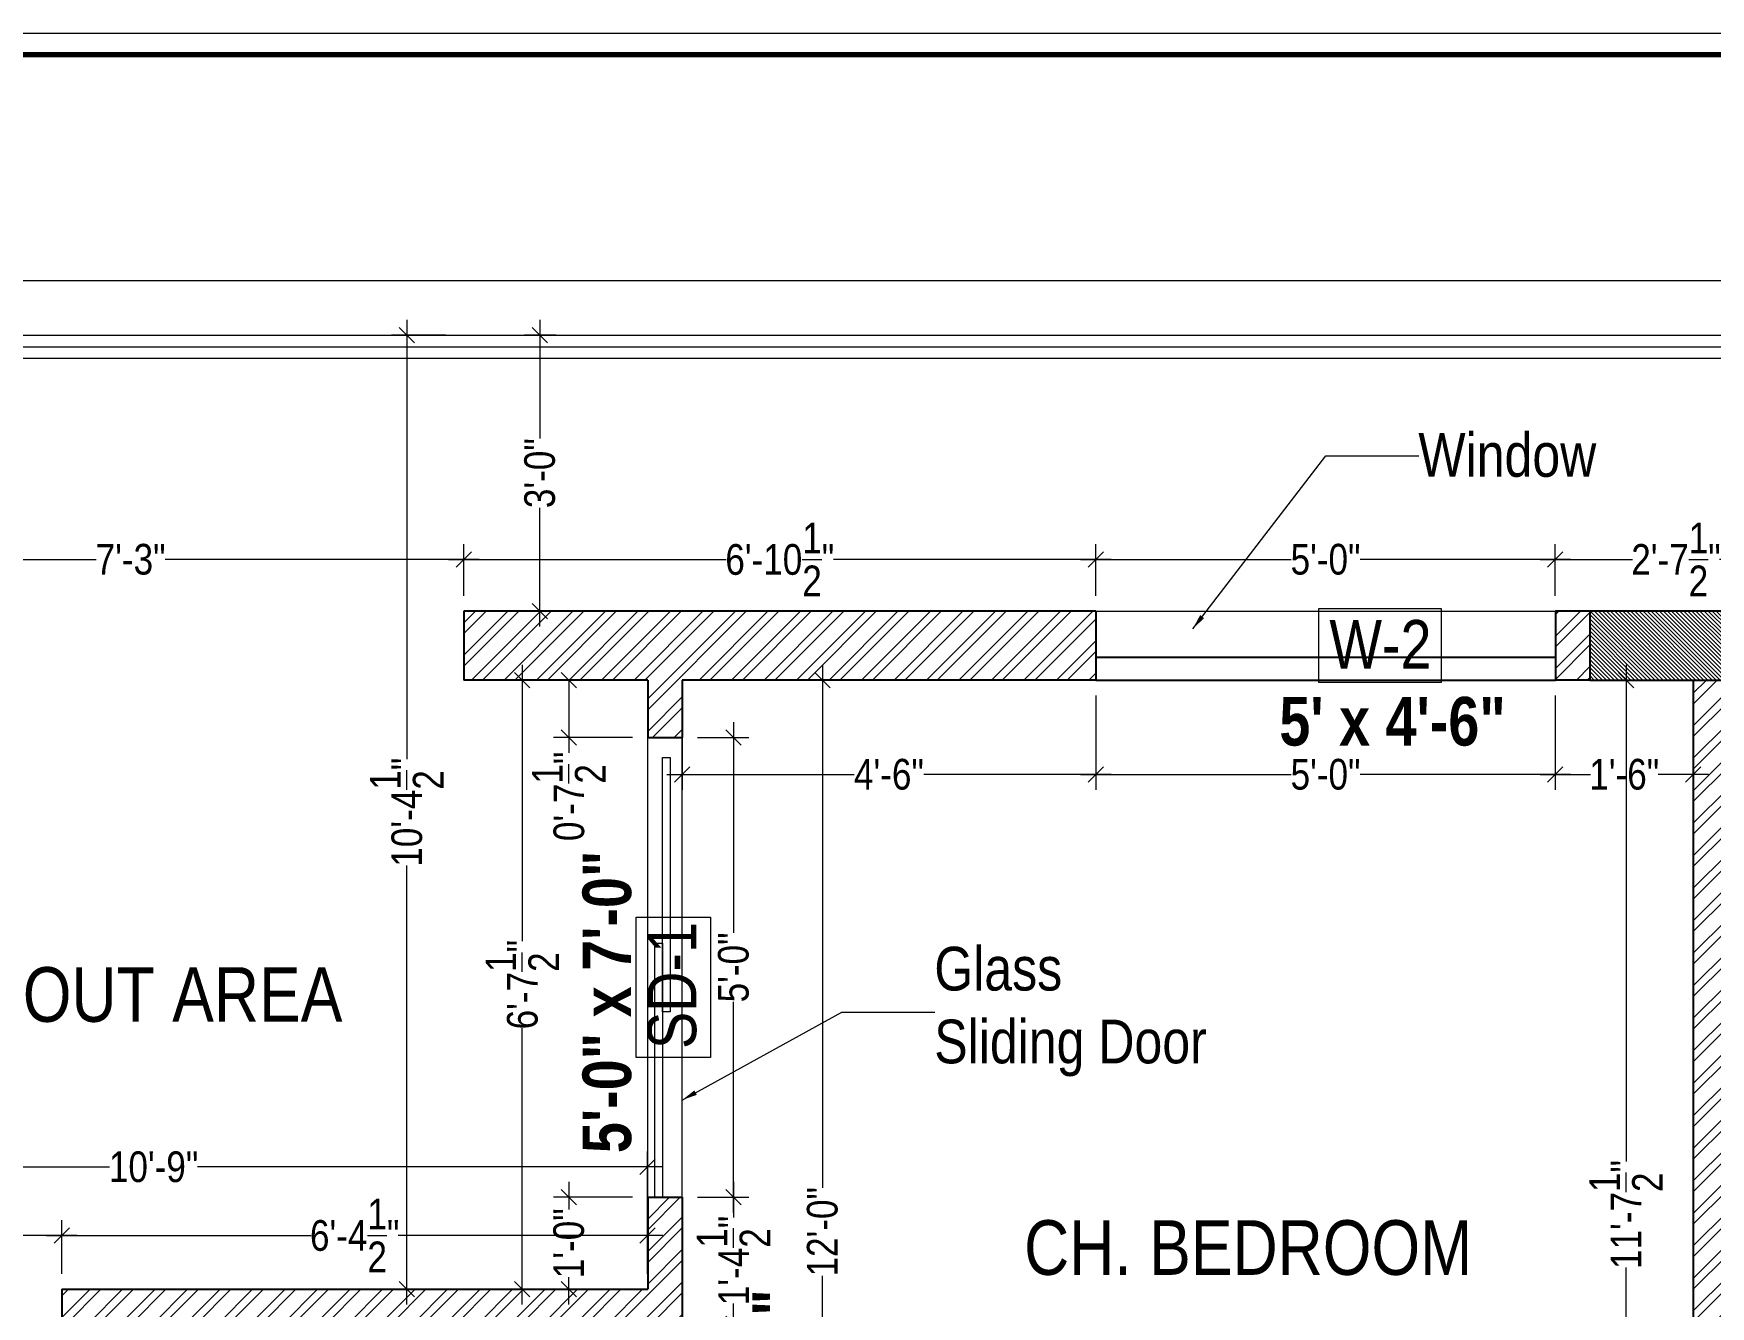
# Model space of a CAD drawing. Header units: millimetres. Extents: x 3067 to 3748, y 1385 to 1863.
# Drawn here: x 3183.4 to 3402.3, y 1697.3 to 1863.4 of the extents above; entities that cross this region are included whole.
import ezdxf

# ---------------------------------------------------------------- set-up
doc = ezdxf.new("R2010")
doc.units = ezdxf.units.MM
for name, color, linetype, lineweight in [('COLUMNS', 3, 'Continuous', 25), ('dimensions', 251, 'Continuous', 13), ('HATCH', 8, 'Continuous', 5), ('TEXT', 38, 'Continuous', 15), ('Title Sheet', 7, 'Continuous', 9), ('WALLS', 7, 'Continuous', 25), ('WIN', 124, 'Continuous', 9)]:
    doc.layers.add(name, color=color, linetype=linetype, lineweight=lineweight)
doc.styles.add('Swiss-LT', font='swissc.ttf')
doc.dimstyles.new('INNER', dxfattribs={"dimtxt": 4, "dimasz": 2, "dimexe": 2, "dimexo": 2, "dimgap": 0, "dimtad": 0, "dimzin": 1, "dimdsep": 46, "dimlunit": 4, "dimtxsty": 'Swiss-LT', "dimblk": 'OBLIQUE', "dimcen": 0.125, "dimdle": 2, "dimclrd": 256, "dimclre": 256, "dimclrt": 7, "dimadec": 0, "dimazin": 0, "dimtfac": 1, "dimtofl": 0, "dimtmove": 0, "dimatfit": 3, "dimfxl": 12, "dimfxlon": 1, "dimtolj": 1, "dimtzin": 0, "dimlwd": -1, "dimlwe": -1, "dimarcsym": 0})

# ---------------------------------------------------------------- blocks, each defined once
blk = doc.blocks.new('_Oblique')
at = {"color": 0, "linetype": 'ByBlock', "lineweight": -2}
blk.add_line((-0.5, -0.5), (0.5, 0.5), dxfattribs=at)
blk = doc.blocks.new('*D150')
at = {"layer": 'Defpoints', "color": 0, "ltscale": 20, "transparency": 16777216}
for p in [(3239.57, 1794.76), (3152.57, 1788.02), (3239.57, 1788.02)]:
    blk.add_point(p, dxfattribs=at)
at = {"layer": 'dimensions', "ltscale": 20, "transparency": 16777216}
for p, q in [((3152.57, 1790.02), (3152.57, 1796.76)), ((3239.57, 1790.02), (3239.57, 1796.76)), ((3150.57, 1794.76), (3191.57, 1794.76)), ((3241.57, 1794.76), (3200.57, 1794.76))]:
    blk.add_line(p, q, dxfattribs=at)
at = {"layer": 'dimensions', "ltscale": 20, "transparency": 16777216, "xscale": 2, "yscale": 2, "zscale": 2, "rotation": 180}
blk.add_blockref('_Oblique', (3152.57, 1794.76), dxfattribs=at)
at = {"layer": 'dimensions', "ltscale": 20, "transparency": 16777216, "xscale": 2, "yscale": 2, "zscale": 2}
blk.add_blockref('_Oblique', (3239.57, 1794.76), dxfattribs=at)
at = {"layer": 'dimensions', "color": 7, "ltscale": 20, "transparency": 16777216, "insert": (3196.07, 1794.76), "char_height": 4, "attachment_point": 5, "style": 'Swiss-LT'}
blk.add_mtext('\\A1;7\'-3"', dxfattribs=at)
blk = doc.blocks.new('*D151')
at = {"layer": 'Defpoints', "color": 0, "ltscale": 20, "transparency": 16777216}
for p in [(3322.07, 1794.76), (3239.57, 1788.02), (3322.07, 1788.02)]:
    blk.add_point(p, dxfattribs=at)
at = {"layer": 'dimensions', "ltscale": 20, "transparency": 16777216}
for p, q in [((3239.57, 1790.02), (3239.57, 1796.76)), ((3322.07, 1790.02), (3322.07, 1796.76)), ((3237.57, 1794.76), (3273.81, 1794.76)), ((3324.07, 1794.76), (3287.83, 1794.76))]:
    blk.add_line(p, q, dxfattribs=at)
at = {"layer": 'dimensions', "ltscale": 20, "transparency": 16777216, "xscale": 2, "yscale": 2, "zscale": 2, "rotation": 180}
blk.add_blockref('_Oblique', (3239.57, 1794.76), dxfattribs=at)
at = {"layer": 'dimensions', "ltscale": 20, "transparency": 16777216, "xscale": 2, "yscale": 2, "zscale": 2}
blk.add_blockref('_Oblique', (3322.07, 1794.76), dxfattribs=at)
at = {"layer": 'dimensions', "color": 7, "ltscale": 20, "transparency": 16777216, "insert": (3280.82, 1794.76), "char_height": 4, "attachment_point": 5, "style": 'Swiss-LT'}
blk.add_mtext('\\A1;6\'-10{\\H1x;\\S1/2;}"', dxfattribs=at)
blk = doc.blocks.new('*D152')
at = {"layer": 'Defpoints', "color": 0, "ltscale": 20, "transparency": 16777216}
for p in [(3382.07, 1794.76), (3322.07, 1788.02), (3382.07, 1788.02)]:
    blk.add_point(p, dxfattribs=at)
at = {"layer": 'dimensions', "ltscale": 20, "transparency": 16777216}
for p, q in [((3322.07, 1790.02), (3322.07, 1796.76)), ((3382.07, 1790.02), (3382.07, 1796.76)), ((3320.07, 1794.76), (3347.57, 1794.76)), ((3384.07, 1794.76), (3356.58, 1794.76))]:
    blk.add_line(p, q, dxfattribs=at)
at = {"layer": 'dimensions', "ltscale": 20, "transparency": 16777216, "xscale": 2, "yscale": 2, "zscale": 2, "rotation": 180}
blk.add_blockref('_Oblique', (3322.07, 1794.76), dxfattribs=at)
at = {"layer": 'dimensions', "ltscale": 20, "transparency": 16777216, "xscale": 2, "yscale": 2, "zscale": 2}
blk.add_blockref('_Oblique', (3382.07, 1794.76), dxfattribs=at)
at = {"layer": 'dimensions', "color": 7, "ltscale": 20, "transparency": 16777216, "insert": (3352.07, 1794.76), "char_height": 4, "attachment_point": 5, "style": 'Swiss-LT'}
blk.add_mtext('\\A1;5\'-0"', dxfattribs=at)
blk = doc.blocks.new('*D153')
at = {"layer": 'Defpoints', "color": 0, "ltscale": 20, "transparency": 16777216}
for p in [(3413.57, 1794.76), (3382.07, 1788.02), (3413.57, 1788.02)]:
    blk.add_point(p, dxfattribs=at)
at = {"layer": 'dimensions', "ltscale": 20, "transparency": 16777216}
for p, q in [((3382.07, 1790.02), (3382.07, 1796.76)), ((3413.57, 1790.02), (3413.57, 1796.76)), ((3380.07, 1794.76), (3392.14, 1794.76)), ((3415.57, 1794.76), (3403.51, 1794.76))]:
    blk.add_line(p, q, dxfattribs=at)
at = {"layer": 'dimensions', "ltscale": 20, "transparency": 16777216, "xscale": 2, "yscale": 2, "zscale": 2, "rotation": 180}
blk.add_blockref('_Oblique', (3382.07, 1794.76), dxfattribs=at)
at = {"layer": 'dimensions', "ltscale": 20, "transparency": 16777216, "xscale": 2, "yscale": 2, "zscale": 2}
blk.add_blockref('_Oblique', (3413.57, 1794.76), dxfattribs=at)
at = {"layer": 'dimensions', "color": 7, "ltscale": 20, "transparency": 16777216, "insert": (3397.82, 1794.76), "char_height": 4, "attachment_point": 5, "style": 'Swiss-LT'}
blk.add_mtext('\\A1;2\'-7{\\H1x;\\S1/2;}"', dxfattribs=at)
blk = doc.blocks.new('*D233')
at = {"layer": 'Defpoints', "color": 0, "ltscale": 20, "transparency": 16777216}
for p in [(3263.57, 1706.54), (3187.07, 1699.52), (3263.57, 1699.52)]:
    blk.add_point(p, dxfattribs=at)
at = {"layer": 'dimensions', "ltscale": 20, "transparency": 16777216}
for p, q in [((3187.07, 1701.52), (3187.07, 1708.54)), ((3263.57, 1701.52), (3263.57, 1708.54)), ((3185.07, 1706.54), (3219.64, 1706.54)), ((3265.57, 1706.54), (3231.01, 1706.54))]:
    blk.add_line(p, q, dxfattribs=at)
at = {"layer": 'dimensions', "ltscale": 20, "transparency": 16777216, "xscale": 2, "yscale": 2, "zscale": 2, "rotation": 180}
blk.add_blockref('_Oblique', (3187.07, 1706.54), dxfattribs=at)
at = {"layer": 'dimensions', "ltscale": 20, "transparency": 16777216, "xscale": 2, "yscale": 2, "zscale": 2}
blk.add_blockref('_Oblique', (3263.57, 1706.54), dxfattribs=at)
at = {"layer": 'dimensions', "color": 7, "ltscale": 20, "transparency": 16777216, "insert": (3225.32, 1706.54), "char_height": 4, "attachment_point": 5, "style": 'Swiss-LT'}
blk.add_mtext('\\A1;6\'-4{\\H1x;\\S1/2;}"', dxfattribs=at)
blk = doc.blocks.new('*D240')
at = {"layer": 'Defpoints', "color": 0, "ltscale": 20, "transparency": 16777216}
for p in [(3391.3, 1779.02), (3400.07, 1779.02), (3400.07, 1639.52)]:
    blk.add_point(p, dxfattribs=at)
at = {"layer": 'dimensions', "ltscale": 20, "transparency": 16777216}
for p, q in [((3391.3, 1781.02), (3391.3, 1716.21)), ((3398.07, 1779.02), (3389.3, 1779.02)), ((3391.3, 1637.52), (3391.3, 1702.34)), ((3398.07, 1639.52), (3389.3, 1639.52))]:
    blk.add_line(p, q, dxfattribs=at)
at = {"layer": 'dimensions', "ltscale": 20, "transparency": 16777216, "xscale": 2, "yscale": 2, "zscale": 2}
for p, rotation in [((3391.3, 1779.02), 90), ((3391.3, 1639.52), 270)]:
    blk.add_blockref('_Oblique', p, dxfattribs=dict(at, rotation=rotation))
at = {"layer": 'dimensions', "color": 7, "ltscale": 20, "transparency": 16777216, "insert": (3391.3, 1709.27), "char_height": 4, "attachment_point": 5, "rotation": 90, "style": 'Swiss-LT'}
blk.add_mtext('\\A1;11\'-7{\\H1x;\\S1/2;}"', dxfattribs=at)
blk = doc.blocks.new('*D241')
at = {"layer": 'Defpoints', "color": 0, "ltscale": 20, "transparency": 16777216}
for p in [(3382.07, 1779.02), (3400.07, 1779.02), (3382.07, 1766.7)]:
    blk.add_point(p, dxfattribs=at)
at = {"layer": 'dimensions', "ltscale": 20, "transparency": 16777216}
for p, q in [((3382.07, 1777.02), (3382.07, 1764.7)), ((3400.07, 1777.02), (3400.07, 1764.7)), ((3380.07, 1766.7), (3386.65, 1766.7)), ((3402.07, 1766.7), (3395.49, 1766.7))]:
    blk.add_line(p, q, dxfattribs=at)
at = {"layer": 'dimensions', "ltscale": 20, "transparency": 16777216, "xscale": 2, "yscale": 2, "zscale": 2, "rotation": 180}
blk.add_blockref('_Oblique', (3382.07, 1766.7), dxfattribs=at)
at = {"layer": 'dimensions', "ltscale": 20, "transparency": 16777216, "xscale": 2, "yscale": 2, "zscale": 2}
blk.add_blockref('_Oblique', (3400.07, 1766.7), dxfattribs=at)
at = {"layer": 'dimensions', "color": 7, "ltscale": 20, "transparency": 16777216, "insert": (3391.07, 1766.7), "char_height": 4, "attachment_point": 5, "style": 'Swiss-LT'}
blk.add_mtext('\\A1;1\'-6"', dxfattribs=at)
blk = doc.blocks.new('*D242')
at = {"layer": 'Defpoints', "color": 0, "ltscale": 20, "transparency": 16777216}
for p in [(3322.07, 1779.02), (3382.07, 1779.02), (3322.07, 1766.7)]:
    blk.add_point(p, dxfattribs=at)
at = {"layer": 'dimensions', "ltscale": 20, "transparency": 16777216}
for p, q in [((3322.07, 1777.02), (3322.07, 1764.7)), ((3382.07, 1777.02), (3382.07, 1764.7)), ((3320.07, 1766.7), (3347.57, 1766.7)), ((3384.07, 1766.7), (3356.58, 1766.7))]:
    blk.add_line(p, q, dxfattribs=at)
at = {"layer": 'dimensions', "ltscale": 20, "transparency": 16777216, "xscale": 2, "yscale": 2, "zscale": 2, "rotation": 180}
blk.add_blockref('_Oblique', (3322.07, 1766.7), dxfattribs=at)
at = {"layer": 'dimensions', "ltscale": 20, "transparency": 16777216, "xscale": 2, "yscale": 2, "zscale": 2}
blk.add_blockref('_Oblique', (3382.07, 1766.7), dxfattribs=at)
at = {"layer": 'dimensions', "color": 7, "ltscale": 20, "transparency": 16777216, "insert": (3352.07, 1766.7), "char_height": 4, "attachment_point": 5, "style": 'Swiss-LT'}
blk.add_mtext('\\A1;5\'-0"', dxfattribs=at)
blk = doc.blocks.new('*D243')
at = {"layer": 'Defpoints', "color": 0, "ltscale": 20, "transparency": 16777216}
for p in [(3268.07, 1779.02), (3322.07, 1779.02), (3268.07, 1766.7)]:
    blk.add_point(p, dxfattribs=at)
at = {"layer": 'dimensions', "ltscale": 20, "transparency": 16777216}
for p, q in [((3268.07, 1777.02), (3268.07, 1764.7)), ((3322.07, 1777.02), (3322.07, 1764.7)), ((3266.07, 1766.7), (3290.54, 1766.7)), ((3324.07, 1766.7), (3299.61, 1766.7))]:
    blk.add_line(p, q, dxfattribs=at)
at = {"layer": 'dimensions', "ltscale": 20, "transparency": 16777216, "xscale": 2, "yscale": 2, "zscale": 2, "rotation": 180}
blk.add_blockref('_Oblique', (3268.07, 1766.7), dxfattribs=at)
at = {"layer": 'dimensions', "ltscale": 20, "transparency": 16777216, "xscale": 2, "yscale": 2, "zscale": 2}
blk.add_blockref('_Oblique', (3322.07, 1766.7), dxfattribs=at)
at = {"layer": 'dimensions', "color": 7, "ltscale": 20, "transparency": 16777216, "insert": (3295.07, 1766.7), "char_height": 4, "attachment_point": 5, "style": 'Swiss-LT'}
blk.add_mtext('\\A1;4\'-6"', dxfattribs=at)
blk = doc.blocks.new('*D244')
at = {"layer": 'Defpoints', "color": 0, "ltscale": 20, "transparency": 16777216}
for p in [(3253.28, 1779.02), (3263.57, 1779.02), (3263.57, 1771.52)]:
    blk.add_point(p, dxfattribs=at)
at = {"layer": 'dimensions', "ltscale": 20, "transparency": 16777216}
for p, q in [((3261.57, 1779.02), (3251.28, 1779.02)), ((3253.28, 1779.02), (3253.28, 1769.52)), ((3261.57, 1771.52), (3251.28, 1771.52)), ((3253.28, 1771.52), (3253.28, 1769.52))]:
    blk.add_line(p, q, dxfattribs=at)
at = {"layer": 'dimensions', "ltscale": 20, "transparency": 16777216, "xscale": 2, "yscale": 2, "zscale": 2}
for p, rotation in [((3253.28, 1779.02), 90), ((3253.28, 1771.52), 270)]:
    blk.add_blockref('_Oblique', p, dxfattribs=dict(at, rotation=rotation))
at = {"layer": 'dimensions', "color": 7, "ltscale": 20, "transparency": 16777216, "insert": (3253.28, 1763.84), "char_height": 4, "attachment_point": 5, "rotation": 90, "style": 'Swiss-LT'}
blk.add_mtext('\\A1;0\'-7{\\H1x;\\S1/2;}"', dxfattribs=at)
blk = doc.blocks.new('*D245')
at = {"layer": 'Defpoints', "color": 0, "ltscale": 20, "transparency": 16777216}
for p in [(3268.07, 1771.52), (3274.78, 1771.52), (3268.07, 1711.52)]:
    blk.add_point(p, dxfattribs=at)
at = {"layer": 'dimensions', "ltscale": 20, "transparency": 16777216}
for p, q in [((3274.78, 1773.52), (3274.78, 1746.03)), ((3270.07, 1771.52), (3276.78, 1771.52)), ((3274.78, 1709.52), (3274.78, 1737.02)), ((3270.07, 1711.52), (3276.78, 1711.52))]:
    blk.add_line(p, q, dxfattribs=at)
at = {"layer": 'dimensions', "ltscale": 20, "transparency": 16777216, "xscale": 2, "yscale": 2, "zscale": 2}
for p, rotation in [((3274.78, 1771.52), 90), ((3274.78, 1711.52), 270)]:
    blk.add_blockref('_Oblique', p, dxfattribs=dict(at, rotation=rotation))
at = {"layer": 'dimensions', "color": 7, "ltscale": 20, "transparency": 16777216, "insert": (3274.78, 1741.52), "char_height": 4, "attachment_point": 5, "rotation": 90, "style": 'Swiss-LT'}
blk.add_mtext('\\A1;5\'-0"', dxfattribs=at)
blk = doc.blocks.new('*D246')
at = {"layer": 'Defpoints', "color": 0, "ltscale": 20, "transparency": 16777216}
for p in [(3263.57, 1711.52), (3253.28, 1699.52), (3263.57, 1699.52)]:
    blk.add_point(p, dxfattribs=at)
at = {"layer": 'dimensions', "ltscale": 20, "transparency": 16777216}
for p, q in [((3253.28, 1713.52), (3253.28, 1709.94)), ((3261.57, 1711.52), (3251.28, 1711.52)), ((3253.28, 1697.52), (3253.28, 1701.1)), ((3261.57, 1699.52), (3251.28, 1699.52))]:
    blk.add_line(p, q, dxfattribs=at)
at = {"layer": 'dimensions', "ltscale": 20, "transparency": 16777216, "xscale": 2, "yscale": 2, "zscale": 2}
for p, rotation in [((3253.28, 1711.52), 90), ((3253.28, 1699.52), 270)]:
    blk.add_blockref('_Oblique', p, dxfattribs=dict(at, rotation=rotation))
at = {"layer": 'dimensions', "color": 7, "ltscale": 20, "transparency": 16777216, "insert": (3253.28, 1705.52), "char_height": 4, "attachment_point": 5, "rotation": 90, "style": 'Swiss-LT'}
blk.add_mtext('\\A1;1\'-0"', dxfattribs=at)
blk = doc.blocks.new('*D247')
at = {"layer": 'Defpoints', "color": 0, "ltscale": 20, "transparency": 16777216}
for p in [(3268.07, 1711.52), (3268.07, 1695.02), (3274.78, 1695.02)]:
    blk.add_point(p, dxfattribs=at)
at = {"layer": 'dimensions', "ltscale": 20, "transparency": 16777216}
for p, q in [((3274.78, 1713.52), (3274.78, 1708.88)), ((3270.07, 1711.52), (3276.78, 1711.52)), ((3274.78, 1693.02), (3274.78, 1697.67)), ((3270.07, 1695.02), (3276.78, 1695.02))]:
    blk.add_line(p, q, dxfattribs=at)
at = {"layer": 'dimensions', "ltscale": 20, "transparency": 16777216, "xscale": 2, "yscale": 2, "zscale": 2}
for p, rotation in [((3274.78, 1711.52), 90), ((3274.78, 1695.02), 270)]:
    blk.add_blockref('_Oblique', p, dxfattribs=dict(at, rotation=rotation))
at = {"layer": 'dimensions', "color": 7, "ltscale": 20, "transparency": 16777216, "insert": (3274.78, 1703.27), "char_height": 4, "attachment_point": 5, "rotation": 90, "style": 'Swiss-LT'}
blk.add_mtext('\\A1;1\'-4{\\H1x;\\S1/2;}"', dxfattribs=at)
blk = doc.blocks.new('*D248')
at = {"layer": 'Defpoints', "color": 0, "ltscale": 20, "transparency": 16777216}
for p in [(3247.2, 1779.02), (3263.57, 1779.02), (3263.57, 1699.52)]:
    blk.add_point(p, dxfattribs=at)
at = {"layer": 'dimensions', "ltscale": 20, "transparency": 16777216}
for p, q in [((3247.2, 1781.02), (3247.2, 1744.96)), ((3259.2, 1779.02), (3245.2, 1779.02)), ((3247.2, 1697.52), (3247.2, 1733.59)), ((3259.2, 1699.52), (3245.2, 1699.52))]:
    blk.add_line(p, q, dxfattribs=at)
at = {"layer": 'dimensions', "ltscale": 20, "transparency": 16777216, "xscale": 2, "yscale": 2, "zscale": 2}
for p, rotation in [((3247.2, 1779.02), 90), ((3247.2, 1699.52), 270)]:
    blk.add_blockref('_Oblique', p, dxfattribs=dict(at, rotation=rotation))
at = {"layer": 'dimensions', "color": 7, "ltscale": 20, "transparency": 16777216, "insert": (3247.2, 1739.27), "char_height": 4, "attachment_point": 5, "rotation": 90, "style": 'Swiss-LT'}
blk.add_mtext('\\A1;6\'-7{\\H1x;\\S1/2;}"', dxfattribs=at)
blk = doc.blocks.new('*D249')
at = {"layer": 'Defpoints', "color": 0, "ltscale": 20, "transparency": 16777216}
for p in [(3249.49, 1824.02), (3253.61, 1824.02), (3253.61, 1788.02)]:
    blk.add_point(p, dxfattribs=at)
at = {"layer": 'dimensions', "ltscale": 20, "transparency": 16777216}
for p, q in [((3249.49, 1826.02), (3249.49, 1810.54)), ((3251.61, 1824.02), (3247.49, 1824.02)), ((3249.49, 1786.02), (3249.49, 1801.51)), ((3251.61, 1788.02), (3247.49, 1788.02))]:
    blk.add_line(p, q, dxfattribs=at)
at = {"layer": 'dimensions', "ltscale": 20, "transparency": 16777216, "xscale": 2, "yscale": 2, "zscale": 2}
for p, rotation in [((3249.49, 1824.02), 90), ((3249.49, 1788.02), 270)]:
    blk.add_blockref('_Oblique', p, dxfattribs=dict(at, rotation=rotation))
at = {"layer": 'dimensions', "color": 7, "ltscale": 20, "transparency": 16777216, "insert": (3249.49, 1806.02), "char_height": 4, "attachment_point": 5, "rotation": 90, "style": 'Swiss-LT'}
blk.add_mtext('\\A1;3\'-0"', dxfattribs=at)
blk = doc.blocks.new('*D250')
at = {"layer": 'Defpoints', "color": 0, "ltscale": 20, "transparency": 16777216}
for p in [(3143.57, 1706.54), (3143.57, 1699.52), (3187.07, 1699.52)]:
    blk.add_point(p, dxfattribs=at)
at = {"layer": 'dimensions', "ltscale": 20, "transparency": 16777216}
for p, q in [((3143.57, 1701.52), (3143.57, 1708.54)), ((3187.07, 1701.52), (3187.07, 1708.54)), ((3141.57, 1706.54), (3159.62, 1706.54)), ((3189.07, 1706.54), (3171.03, 1706.54))]:
    blk.add_line(p, q, dxfattribs=at)
at = {"layer": 'dimensions', "ltscale": 20, "transparency": 16777216, "xscale": 2, "yscale": 2, "zscale": 2, "rotation": 180}
blk.add_blockref('_Oblique', (3143.57, 1706.54), dxfattribs=at)
at = {"layer": 'dimensions', "ltscale": 20, "transparency": 16777216, "xscale": 2, "yscale": 2, "zscale": 2}
blk.add_blockref('_Oblique', (3187.07, 1706.54), dxfattribs=at)
at = {"layer": 'dimensions', "color": 7, "ltscale": 20, "transparency": 16777216, "insert": (3165.32, 1706.54), "char_height": 4, "attachment_point": 5, "style": 'Swiss-LT'}
blk.add_mtext('\\A1;3\'-7{\\H1x;\\S1/2;}"', dxfattribs=at)
blk = doc.blocks.new('*D253')
at = {"layer": 'Defpoints', "color": 0, "ltscale": 20, "transparency": 16777216}
for p in [(3268.07, 1779.02), (3286.39, 1779.02), (3268.07, 1635.02)]:
    blk.add_point(p, dxfattribs=at)
at = {"layer": 'dimensions', "ltscale": 20, "transparency": 16777216}
for p, q in [((3286.39, 1781.02), (3286.39, 1712.77)), ((3274.39, 1779.02), (3288.39, 1779.02)), ((3286.39, 1633.02), (3286.39, 1701.28)), ((3274.39, 1635.02), (3288.39, 1635.02))]:
    blk.add_line(p, q, dxfattribs=at)
at = {"layer": 'dimensions', "ltscale": 20, "transparency": 16777216, "xscale": 2, "yscale": 2, "zscale": 2}
for p, rotation in [((3286.39, 1779.02), 90), ((3286.39, 1635.02), 270)]:
    blk.add_blockref('_Oblique', p, dxfattribs=dict(at, rotation=rotation))
at = {"layer": 'dimensions', "color": 7, "ltscale": 20, "transparency": 16777216, "insert": (3286.39, 1707.02), "char_height": 4, "attachment_point": 5, "rotation": 90, "style": 'Swiss-LT'}
blk.add_mtext('\\A1;12\'-0"', dxfattribs=at)
blk = doc.blocks.new('*D267')
at = {"layer": 'Defpoints', "color": 0, "ltscale": 20, "transparency": 16777216}
for p in [(3709.32, 1831.16), (3134.57, 1824.02), (3709.32, 1824.02)]:
    blk.add_point(p, dxfattribs=at)
at = {"layer": 'dimensions', "ltscale": 20, "transparency": 16777216}
for p, q in [((3134.57, 1826.02), (3134.57, 1833.16)), ((3709.32, 1826.02), (3709.32, 1833.16)), ((3132.57, 1831.16), (3413.52, 1831.16)), ((3711.32, 1831.16), (3430.38, 1831.16))]:
    blk.add_line(p, q, dxfattribs=at)
at = {"layer": 'dimensions', "ltscale": 20, "transparency": 16777216, "xscale": 2, "yscale": 2, "zscale": 2, "rotation": 180}
blk.add_blockref('_Oblique', (3134.57, 1831.16), dxfattribs=at)
at = {"layer": 'dimensions', "ltscale": 20, "transparency": 16777216, "xscale": 2, "yscale": 2, "zscale": 2}
blk.add_blockref('_Oblique', (3709.32, 1831.16), dxfattribs=at)
at = {"layer": 'dimensions', "color": 7, "ltscale": 20, "transparency": 16777216, "insert": (3421.95, 1831.16), "char_height": 4, "attachment_point": 5, "style": 'Swiss-LT'}
blk.add_mtext('\\A1;47\'-10{\\H1x;\\S3/4;}"', dxfattribs=at)
blk = doc.blocks.new('*D271')
at = {"layer": 'Defpoints', "color": 0, "ltscale": 20, "transparency": 16777216}
for p in [(3134.57, 1715.48), (3134.57, 1699.52), (3263.57, 1699.52)]:
    blk.add_point(p, dxfattribs=at)
at = {"layer": 'dimensions', "ltscale": 20, "transparency": 16777216}
for p, q in [((3134.57, 1703.48), (3134.57, 1717.48)), ((3263.57, 1703.48), (3263.57, 1717.48)), ((3132.57, 1715.48), (3193.33, 1715.48)), ((3265.57, 1715.48), (3204.82, 1715.48))]:
    blk.add_line(p, q, dxfattribs=at)
at = {"layer": 'dimensions', "ltscale": 20, "transparency": 16777216, "xscale": 2, "yscale": 2, "zscale": 2, "rotation": 180}
blk.add_blockref('_Oblique', (3134.57, 1715.48), dxfattribs=at)
at = {"layer": 'dimensions', "ltscale": 20, "transparency": 16777216, "xscale": 2, "yscale": 2, "zscale": 2}
blk.add_blockref('_Oblique', (3263.57, 1715.48), dxfattribs=at)
at = {"layer": 'dimensions', "color": 7, "ltscale": 20, "transparency": 16777216, "insert": (3199.07, 1715.48), "char_height": 4, "attachment_point": 5, "style": 'Swiss-LT'}
blk.add_mtext('\\A1;10\'-9"', dxfattribs=at)
blk = doc.blocks.new('*D272')
at = {"layer": 'Defpoints', "color": 0, "ltscale": 20, "transparency": 16777216}
for p in [(3232.12, 1824.02), (3239.2, 1824.02), (3239.2, 1699.52)]:
    blk.add_point(p, dxfattribs=at)
at = {"layer": 'dimensions', "ltscale": 20, "transparency": 16777216}
for p, q in [((3232.12, 1826.02), (3232.12, 1768.71)), ((3237.2, 1824.02), (3230.12, 1824.02)), ((3232.12, 1697.52), (3232.12, 1754.84)), ((3237.2, 1699.52), (3230.12, 1699.52))]:
    blk.add_line(p, q, dxfattribs=at)
at = {"layer": 'dimensions', "ltscale": 20, "transparency": 16777216, "xscale": 2, "yscale": 2, "zscale": 2}
for p, rotation in [((3232.12, 1824.02), 90), ((3232.12, 1699.52), 270)]:
    blk.add_blockref('_Oblique', p, dxfattribs=dict(at, rotation=rotation))
at = {"layer": 'dimensions', "color": 7, "ltscale": 20, "transparency": 16777216, "insert": (3232.12, 1761.77), "char_height": 4, "attachment_point": 5, "rotation": 90, "style": 'Swiss-LT'}
blk.add_mtext('\\A1;10\'-4{\\H1x;\\S1/2;}"', dxfattribs=at)
blk = doc.blocks.new('A$C38E01DC9')
at = {"layer": 'COLUMNS', "lineweight": 13, "ltscale": 20}
h = blk.add_hatch(dxfattribs=at)
h.set_pattern_fill('ANSI31', color=251, scale=3, style=0)
h.set_pattern_definition([(45, (-325034.08293, 115213.30426), (-0.26516504294, 0.26516504294), [])])
h.paths.add_polyline_path([(0, -18), (9, -18), (9, 0), (0, 0)])
at = {"layer": 'COLUMNS', "ltscale": 20}
blk.add_lwpolyline([(0, -18), (9, -18), (9, 0), (0, 0)], close=True, dxfattribs=at)

msp = doc.modelspace()

# ---------------------------------------------------------------- hatches: boundary and pattern name
at = {"layer": 'HATCH', "ltscale": 20}
h = msp.add_hatch(dxfattribs=at)
h.set_pattern_fill('ANSI32', color=256, scale=8, style=0)
h.set_pattern_definition([(45, (3385.3115, 1783.7515), (-2.12132, 2.12132), []), (45, (3386.7257, 1783.7515), (-2.12132, 2.12132), [])])
h.paths.add_polyline_path([(3386.574, 1788.024), (3382.074, 1788.024), (3382.074, 1779.024), (3386.574, 1779.024)])
h.paths.add_polyline_path([(3386.574, 1635.024), (3382.174, 1635.024), (3382.174, 1630.524), (3386.574, 1630.524)])
h.paths.add_polyline_path([(3578.574, 1627.524), (3569.574, 1627.524), (3569.574, 1587.024), (3578.574, 1587.024)])
h.paths.add_polyline_path([(3404.574, 1470.024), (3400.074, 1470.024), (3400.074, 1458.024), (3404.574, 1458.024)])
h.paths.add_polyline_path([(3147.074, 1635.024), (3143.574, 1635.024), (3143.574, 1630.524), (3147.074, 1630.524)])
h.paths.add_polyline_path([(3413.574, 1788.024), (3404.574, 1788.024), (3404.574, 1779.024), (3413.574, 1779.024)])
h.paths.add_polyline_path([(3548.574, 1788.024), (3453.574, 1788.024), (3453.574, 1779.024), (3548.574, 1779.024)])
h.paths.add_polyline_path([(3617.574, 1788.024), (3608.574, 1788.024), (3608.574, 1779.024), (3617.574, 1779.024)])
h.paths.add_polyline_path([(3635.574, 1779.024), (3626.574, 1779.024), (3626.574, 1767.024), (3635.574, 1767.024)])
h.paths.add_polyline_path([(3635.574, 1719.024), (3626.574, 1719.024), (3626.574, 1698.024), (3596.574, 1698.024), (3596.574, 1693.524), (3626.574, 1693.524), (3626.574, 1648.524), (3635.574, 1648.524)])
h.paths.add_polyline_path([(3626.574, 1639.524), (3578.574, 1639.524), (3578.574, 1633.524), (3626.574, 1633.524)])
h.paths.add_polyline_path([(3626.574, 1581.024), (3578.574, 1581.024), (3578.574, 1575.024), (3626.574, 1575.024)])
h.paths.add_polyline_path([(3635.574, 1594.524), (3626.574, 1594.524), (3626.574, 1587.024), (3635.574, 1587.024)])
h.paths.add_polyline_path([(3635.574, 1575.024), (3626.574, 1575.024), (3628.98, 1575.024), (3631.074, 1575.024), (3633.361, 1575.024)])
h.paths.add_polyline_path([(3635.574, 1574.42), (3631.074, 1575.024), (3626.574, 1574.156), (3626.574, 1479.024), (3635.574, 1479.024)])
h.paths.add_polyline_path([(3617.574, 1479.024), (3541.074, 1479.024), (3541.074, 1470.024), (3617.574, 1470.024)])
h.paths.add_polyline_path([(3493.074, 1488.024), (3488.574, 1488.024), (3488.574, 1458.024), (3493.074, 1458.024)])
h.paths.add_polyline_path([(3493.074, 1522.524), (3476.574, 1522.524), (3476.574, 1518.024), (3493.074, 1518.024)])
h.paths.add_polyline_path([(3416.574, 1522.524), (3404.574, 1522.524), (3404.574, 1594.524), (3317.574, 1594.524), (3317.574, 1572.024), (3322.074, 1572.024), (3322.074, 1590.024), (3400.074, 1590.024), (3400.074, 1542.024), (3358.074, 1542.024), (3358.074, 1537.524), (3400.074, 1537.524), (3400.074, 1479.024), (3404.574, 1479.024), (3404.574, 1518.024), (3416.574, 1518.024)])
h.paths.add_polyline_path([(3322.074, 1537.524), (3328.074, 1537.524), (3328.074, 1542.024), (3317.574, 1542.024), (3317.574, 1470.024), (3328.074, 1470.024), (3328.074, 1479.024), (3322.074, 1479.024)])
h.paths.add_polyline_path([(3386.574, 1479.024), (3358.074, 1479.024), (3358.074, 1470.024), (3386.574, 1470.024)])
h.paths.add_polyline_path([(3257.574, 1479.024), (3152.574, 1479.024), (3152.574, 1470.024), (3257.574, 1470.024)])
h.paths.add_polyline_path([(3143.574, 1588.524), (3134.574, 1588.524), (3134.574, 1479.024), (3143.574, 1479.024)])
h.paths.add_polyline_path([(3143.574, 1630.524), (3134.574, 1630.524), (3134.574, 1624.524), (3143.574, 1624.524)])
h.paths.add_polyline_path([(3268.074, 1711.524), (3263.574, 1711.524), (3263.574, 1699.524), (3187.074, 1699.524), (3187.074, 1695.024), (3268.074, 1695.024)])
h.paths.add_polyline_path([(3404.574, 1779.024), (3400.074, 1779.024), (3400.074, 1639.524), (3404.574, 1639.524)])
h.paths.add_polyline_path([(3143.574, 1699.524), (3134.574, 1699.524), (3134.574, 1684.524), (3143.574, 1684.524)])
h.paths.add_polyline_path([(3346.074, 1630.524), (3346.074, 1635.024), (3268.074, 1635.024), (3268.074, 1665.024), (3263.574, 1665.024), (3263.574, 1635.024), (3191.574, 1635.024), (3191.574, 1665.024), (3187.074, 1665.024), (3187.074, 1630.524)])
h.paths.add_polyline_path([(3322.074, 1779.024), (3322.074, 1788.024), (3239.574, 1788.024), (3239.574, 1779.024), (3263.574, 1779.024), (3263.574, 1771.524), (3268.074, 1771.524), (3268.074, 1779.024)])
h.paths.add_polyline_path([(3545.574, 1639.524), (3545.574, 1635.024), (3569.574, 1635.024), (3569.574, 1639.524)])

# ---------------------------------------------------------------- linework, layer by layer
at = {"layer": 'TEXT', "color": 1}
for points in [[(3351.216, 1788.378), (3367.18, 1788.378), (3367.18, 1778.686), (3351.216, 1778.686)], [(3262.081, 1729.755), (3262.081, 1748.067), (3271.773, 1748.067), (3271.773, 1729.755)]]:
    msp.add_lwpolyline(points, close=True, dxfattribs=at)
at = {"layer": 'Title Sheet', "color": 250}
msp.add_lwpolyline([(3076.972, 1384.717), (3748.442, 1384.717), (3748.442, 1863.39), (3076.972, 1863.39)], close=True, dxfattribs=at)
at = {"layer": 'Title Sheet', "color": 7, "const_width": 0.706}
msp.add_lwpolyline([(3079.714, 1387.459), (3745.701, 1387.459), (3745.701, 1860.648), (3079.714, 1860.648)], close=True, dxfattribs=at)
at = {"layer": 'WALLS', "color": 251, "lineweight": 18, "ltscale": 5}
for p, q in [((3134.574, 1824.024), (3709.324, 1824.024)), ((3322.074, 1788.024), (3382.074, 1788.024))]:
    msp.add_line(p, q, dxfattribs=at)
at = {"layer": 'WALLS', "color": 124, "lineweight": 18}
for p, q in [((3136.074, 1822.524), (3707.824, 1822.524)), ((3137.574, 1821.024), (3706.324, 1821.024))]:
    msp.add_line(p, q, dxfattribs=at)
at = {"layer": 'WALLS', "ltscale": 20}
for p, q in [((3322.074, 1788.024), (3239.574, 1788.024)), ((3239.574, 1788.024), (3239.574, 1779.024)), ((3322.074, 1788.024), (3322.074, 1779.024)), ((3386.574, 1788.024), (3382.074, 1788.024)), ((3382.074, 1788.024), (3382.074, 1779.024)), ((3263.574, 1779.024), (3239.574, 1779.024)), ((3263.574, 1779.024), (3263.574, 1771.524)), ((3322.074, 1779.024), (3268.074, 1779.024)), ((3268.074, 1779.024), (3268.074, 1771.524)), ((3386.574, 1779.024), (3382.074, 1779.024)), ((3400.074, 1779.024), (3400.074, 1639.524)), ((3263.574, 1771.524), (3268.074, 1771.524)), ((3263.574, 1711.524), (3263.574, 1699.524)), ((3263.574, 1711.524), (3268.074, 1711.524)), ((3268.074, 1711.524), (3268.074, 1695.024)), ((3187.074, 1699.524), (3187.074, 1695.024)), ((3187.074, 1699.524), (3263.574, 1699.524))]:
    msp.add_line(p, q, dxfattribs=at)
at = {"layer": 'WALLS', "color": 34, "ltscale": 20}
for p, q in [((3322.074, 1782.024), (3382.074, 1782.024)), ((3322.074, 1779.024), (3382.074, 1779.024))]:
    msp.add_line(p, q, dxfattribs=at)
at = {"layer": 'WIN'}
for p, q in [((3263.574, 1711.524), (3263.574, 1771.524)), ((3268.074, 1711.524), (3268.074, 1771.524))]:
    msp.add_line(p, q, dxfattribs=at)
for points in [[(3266.513, 1768.918), (3266.513, 1735.738), (3265.513, 1735.738), (3265.513, 1768.918), (3266.513, 1768.918)], [(3265.513, 1744.704), (3265.513, 1711.524), (3264.513, 1711.524), (3264.513, 1744.704), (3265.513, 1744.704)]]:
    msp.add_lwpolyline(points, dxfattribs=at)

# ---------------------------------------------------------------- block references
at = {"layer": 'COLUMNS', "ltscale": 20, "rotation": 270}
msp.add_blockref('A$C38E01DC9', (3404.574, 1788.024), dxfattribs=at)

# ---------------------------------------------------------------- texts
at = {"layer": 'TEXT', "color": 7, "style": 'Swiss-LT'}
for s, insert, char_height, attachment_point in [('\\A1;Window', (3364.19, 1808.36), 5.7024, 4), ('\\A1;Glass \\PSliding Door', (3300.99, 1735.744), 5.7024, 4), ('\\A1;{\\C256;SIT OUT AREA}', (3195.371, 1737.935), 7.128, 5), ('\\A1;{\\C256;CH. BEDROOM}', (3341.968, 1704.911), 7.128, 5)]:
    msp.add_mtext(s, dxfattribs=dict(at, insert=insert, char_height=char_height, attachment_point=attachment_point))
at = {"layer": 'TEXT', "color": 1, "attachment_point": 5, "style": 'Swiss-LT'}
for s, insert, char_height in [('\\A1;W-2', (3359.239, 1783.676), 6.351), ('\\A1;{\\fSwis721 Cn BT|b1|i0|c0|p34;5\' x 4\'-6"}', (3360.82, 1773.602), 6.35105)]:
    msp.add_mtext(s, dxfattribs=dict(at, insert=insert, char_height=char_height))
at = {"layer": 'TEXT', "color": 1, "attachment_point": 5, "rotation": 90, "style": 'Swiss-LT'}
for s, insert, char_height in [('\\A1;{\\fSwis721 Cn BT|b1|i0|c0|p34;5\'-0" x 7\'-0"}', (3258.285, 1737.024), 6.35105), ('\\A1;SD-1', (3266.783, 1739.16), 6.351), ('\\A1;{\\fSwis721 Cn BT|b1|i0|c0|p34;2\'-6" x 7\'-0"}', (3280.462, 1679.771), 6.35105)]:
    msp.add_mtext(s, dxfattribs=dict(at, insert=insert, char_height=char_height))

# ---------------------------------------------------------------- dimensions: what is measured, and where the dimension line sits
at = {"layer": 'dimensions', "ltscale": 20}
for base, p1, p2, override, picture, middle in [((3709.324, 1831.163), (3134.574, 1824.024), (3709.324, 1824.024), {"dimpost": '\\X', "dimarcsym": 2}, '*D267', (3421.949, 1831.163)), ((3322.074, 1794.757), (3239.574, 1788.024), (3322.074, 1788.024), {"dimpost": '\\X', "dimtmove": 1, "dimarcsym": 2}, '*D151', (3280.824, 1794.757)), ((3413.574, 1794.757), (3382.074, 1788.024), (3413.574, 1788.024), {"dimpost": '\\X', "dimtmove": 1, "dimarcsym": 2}, '*D153', (3397.824, 1794.757)), ((3239.574, 1794.757), (3152.574, 1788.024), (3239.574, 1788.024), {"dimpost": '\\X', "dimtmove": 1, "dimarcsym": 2}, '*D150', (3196.074, 1794.757)), ((3382.074, 1794.757), (3322.074, 1788.024), (3382.074, 1788.024), {"dimpost": '\\X', "dimtmove": 1, "dimarcsym": 2}, '*D152', (3352.074, 1794.757)), ((3268.074, 1766.697), (3322.074, 1779.024), (3268.074, 1779.024), {"dimpost": '\\X', "dimtmove": 1, "dimarcsym": 2}, '*D243', (3295.074, 1766.697)), ((3322.074, 1766.697), (3382.074, 1779.024), (3322.074, 1779.024), {"dimpost": '\\X', "dimtmove": 1, "dimarcsym": 2}, '*D242', (3352.074, 1766.697)), ((3382.074, 1766.697), (3400.074, 1779.024), (3382.074, 1779.024), {"dimpost": '\\X', "dimarcsym": 2}, '*D241', (3391.074, 1766.697)), ((3134.574, 1715.483), (3263.574, 1699.524), (3134.574, 1699.524), {"dimpost": '\\X', "dimarcsym": 2}, '*D271', (3199.074, 1715.483)), ((3143.574, 1706.537), (3187.074, 1699.524), (3143.574, 1699.524), {"dimpost": '\\X', "dimtmove": 1, "dimarcsym": 2}, '*D250', (3165.324, 1706.537)), ((3263.574, 1706.537), (3187.074, 1699.524), (3263.574, 1699.524), {"dimpost": '\\X', "dimarcsym": 2}, '*D233', (3225.324, 1706.537))]:
    dim = msp.add_linear_dim(base=base, p1=p1, p2=p2, dimstyle='INNER', override=override, dxfattribs=at)
    dim.commit()
    dim.dimension.update_dxf_attribs({"geometry": picture, "text_midpoint": middle})
for base, p1, p2, override, picture, middle in [((3232.117, 1824.024), (3239.204, 1699.524), (3239.204, 1824.024), {"dimpost": '\\X', "dimarcsym": 2}, '*D272', (3232.117, 1761.774)), ((3249.49, 1824.024), (3253.611, 1788.024), (3253.611, 1824.024), {"dimpost": '\\X', "dimarcsym": 2}, '*D249', (3249.49, 1806.024)), ((3247.2, 1779.024), (3263.574, 1699.524), (3263.574, 1779.024), {"dimpost": '\\X', "dimarcsym": 2}, '*D248', (3247.2, 1739.274)), ((3286.386, 1779.024), (3268.074, 1635.024), (3268.074, 1779.024), {"dimpost": '\\X', "dimarcsym": 2}, '*D253', (3286.386, 1707.024)), ((3391.303, 1779.024), (3400.074, 1639.524), (3400.074, 1779.024), {"dimpost": '\\X', "dimarcsym": 2}, '*D240', (3391.303, 1709.274)), ((3274.782, 1771.524), (3268.074, 1711.524), (3268.074, 1771.524), {"dimpost": '\\X', "dimarcsym": 2}, '*D245', (3274.782, 1741.524)), ((3253.276, 1699.524), (3263.574, 1711.524), (3263.574, 1699.524), {"dimpost": '\\X', "dimarcsym": 2}, '*D246', (3253.276, 1705.524)), ((3274.782, 1695.024), (3268.074, 1711.524), (3268.074, 1695.024), {"dimpost": '\\X', "dimtmove": 1, "dimarcsym": 2}, '*D247', (3274.782, 1703.274))]:
    dim = msp.add_linear_dim(base=base, p1=p1, p2=p2, angle=90, dimstyle='INNER', override=override, dxfattribs=at)
    dim.commit()
    dim.dimension.update_dxf_attribs({"geometry": picture, "text_midpoint": middle})
dim = msp.add_linear_dim(base=(3253.276, 1779.024), p1=(3263.574, 1771.524), p2=(3263.574, 1779.024), angle=90, dimstyle='INNER', override={"dimpost": '\\X', "dimarcsym": 2}, dxfattribs=at)
dim.commit()
dim.dimension.update_dxf_attribs({"geometry": '*D244', "text_midpoint": (3253.276, 1763.837), "dimtype": 160})

# ---------------------------------------------------------------- leaders
for points in [[(3334.741, 1785.711), (3352.109, 1808.288), (3364.263, 1808.288)], [(3268.074, 1724.214), (3288.909, 1735.672), (3301.062, 1735.672)]]:
    msp.add_leader(points, dimstyle='INNER', override={"dimgap": 0, "dimtad": 0, "dimarcsym": 2}, dxfattribs=at)

doc.saveas('drawing.dxf')
